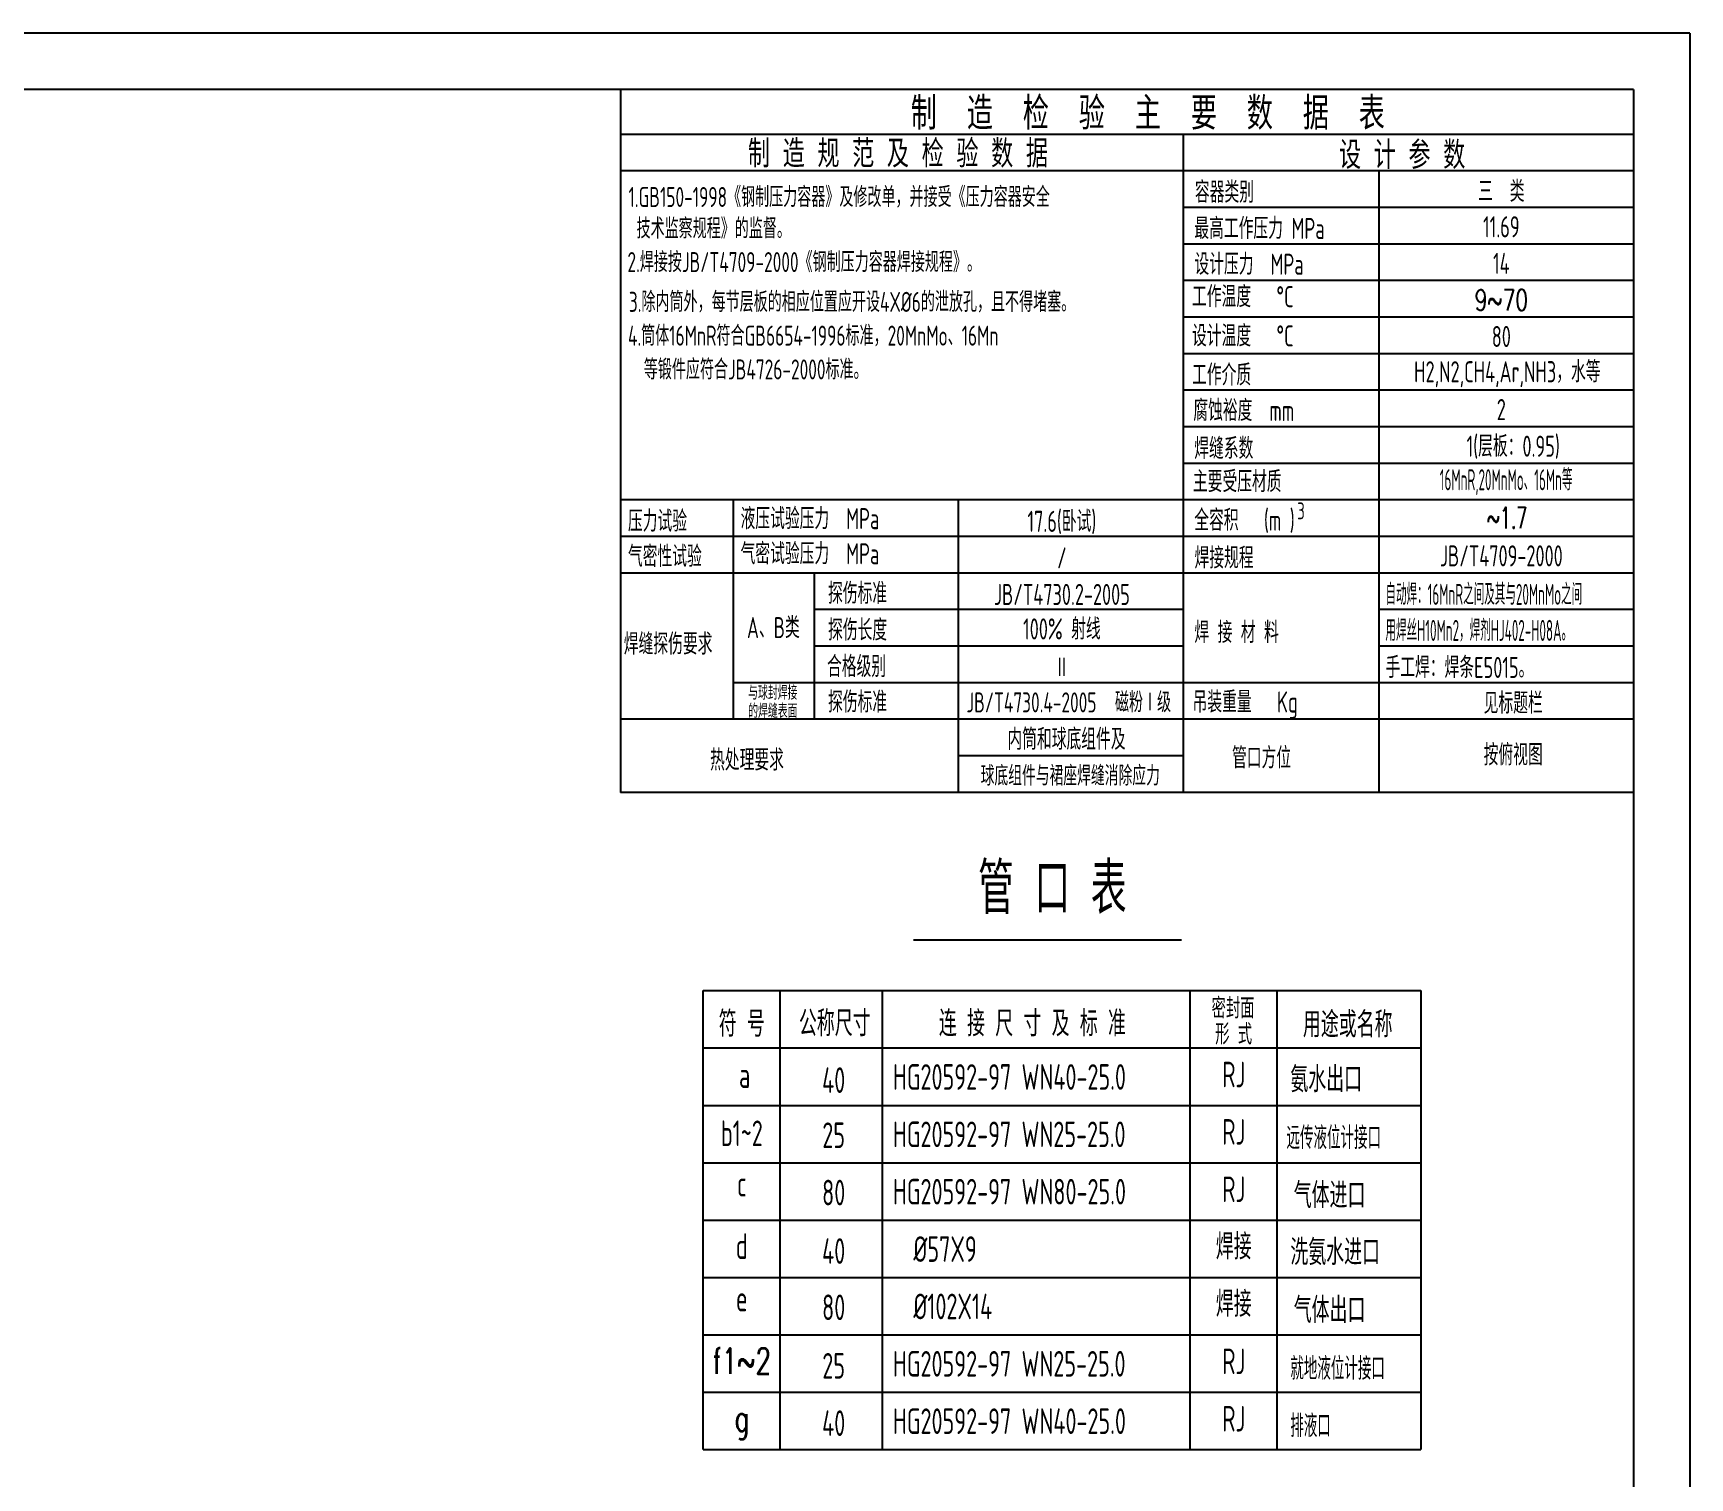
# Model space of a CAD drawing. Header units: millimetres. Extents: x -175 to 3983, y -70 to 5817.
# Drawn here: x 1922 to 3983, y 4019 to 5817 of the extents above; entities that cross this region are included whole.
import ezdxf
from ezdxf.enums import TextEntityAlignment as Align

# ---------------------------------------------------------------- set-up
doc = ezdxf.new("R2010")
doc.units = ezdxf.units.MM
doc.header["$LTSCALE"] = 70
for name, color, linetype in [('1轮廓实线层', 7, 'Continuous'), ('2细线层', 4, 'Continuous'), ('6文字层', 3, 'Continuous'), ('图框层', 7, 'Continuous')]:
    doc.layers.add(name, color=color, linetype=linetype)
doc.styles.add('HZ', font='txt', dxfattribs={"width": 0.9, "bigfont": 'hztxt'})
doc.styles.add('PC_TEXTSTYLE', font='isocp.shx', dxfattribs={"width": 0.8, "bigfont": 'hzfs.shx'})
doc.styles.add('TH_GBDIM', font='romans.shx', dxfattribs={"width": 0.8, "bigfont": 'gbcbig.shx'})

msp = doc.modelspace()

# ---------------------------------------------------------------- linework, layer by layer
at = {"layer": '1轮廓实线层', "ltscale": 20}
for p, q in [((3913, 5747), (2652.98, 5747)), ((2652.98, 5747), (2652.98, 4872.11)), ((3913, 5747), (3913, 5747)), ((3913, 5747), (3913, 5747)), ((3352.89, 5691.01), (3352.89, 4872.11)), ((3595.94, 5645.51), (3595.94, 4872.11)), ((2792.96, 5236.06), (2792.96, 4963.1)), ((3072.92, 5236.06), (3072.92, 4872.11)), ((2893.83, 5145.07), (2893.83, 4963.1)), ((3913, 4872.11), (2652.98, 4872.11))]:
    msp.add_line(p, q, dxfattribs=at)
at = {"layer": '1轮廓实线层'}
for p, q in [((3913, 5747), (3913, 4917.6)), ((2755.81, 4625.52), (3648.2, 4625.52)), ((2755.81, 4054.39), (2755.81, 4625.52)), ((3648.2, 4625.52), (3648.2, 4054.39)), ((2755.81, 4268.57), (3648.2, 4268.57)), ((2755.81, 4054.39), (3648.2, 4054.39))]:
    msp.add_line(p, q, dxfattribs=at)
at = {"layer": '1轮廓实线层', "linetype": 'ByBlock'}
msp.add_line((3017.29, 4688.64), (3350.82, 4688.64), dxfattribs=at)
at = {"layer": '2细线层'}
for p, q in [((3983, 5817), (-175, 5817)), ((3983, 5817), (3983, -70)), ((2851.42, 4054.39), (2851.42, 4625.52)), ((2978.91, 4054.39), (2978.91, 4625.52)), ((3361.36, 4054.39), (3361.36, 4625.52)), ((3469.72, 4054.39), (3469.72, 4625.52)), ((2755.81, 4554.13), (3648.2, 4554.13)), ((2755.81, 4482.74), (3648.2, 4482.74)), ((2755.81, 4411.35), (3648.2, 4411.35)), ((2755.81, 4339.96), (3648.2, 4339.96)), ((2755.81, 4268.57), (3648.2, 4268.57)), ((2755.81, 4197.18), (3648.2, 4197.18)), ((2755.81, 4125.78), (3648.2, 4125.78))]:
    msp.add_line(p, q, dxfattribs=at)
at = {"layer": '2细线层', "ltscale": 15}
for p, q in [((3913, 5691.01), (2652.98, 5691.01)), ((3913, 5645.51), (2652.98, 5645.51)), ((3913, 5600.02), (3352.89, 5600.02)), ((3913, 5554.52), (3352.89, 5554.52)), ((3913, 5509.03), (3352.89, 5509.03)), ((3913, 5463.54), (3352.89, 5463.54)), ((3913, 5418.04), (3352.89, 5418.04)), ((3913, 5372.55), (3352.89, 5372.55)), ((3913, 5327.05), (3352.89, 5327.05)), ((3913, 5281.56), (3352.89, 5281.56)), ((3913, 5236.06), (2652.98, 5236.06)), ((3913, 5190.57), (2652.98, 5190.57)), ((3913, 5145.07), (2652.98, 5145.07)), ((3352.89, 5099.58), (2893.83, 5099.58)), ((3913, 5099.58), (3595.94, 5099.58)), ((3352.89, 5054.09), (2893.83, 5054.09)), ((3913, 5054.09), (3595.94, 5054.09)), ((3913, 5008.59), (2792.96, 5008.59)), ((3913, 4963.1), (2652.98, 4963.1)), ((3352.89, 4917.6), (3072.92, 4917.6))]:
    msp.add_line(p, q, dxfattribs=at)
at = {"layer": '6文字层', "lineweight": 40}
msp.add_line((2755.81, 4625.52), (2755.81, 4625.52), dxfattribs=at)
msp.add_line((2755.81, 4625.52), (2755.81, 4625.52), dxfattribs=at)
msp.add_line((2755.81, 4625.52), (2755.81, 4625.52), dxfattribs=at)
at = {"layer": '图框层'}
for q in [(0, 5747), (3913, 0)]:
    msp.add_line((3913, 5747), q, dxfattribs=at)

# ---------------------------------------------------------------- texts
at = {"layer": '6文字层', "ltscale": 20, "style": 'PC_TEXTSTYLE', "width": 0.8}
for s, height, p in [('制  造  检  验  主  要  数  据  表', 40.6199, (3308.77, 5719.31)), ('制 造 规 范 及 检 验 数 据', 34.3707, (2997.93, 5668.8)), ('设 计 参 数', 34.371, (3625.08, 5667.07))]:
    msp.add_text(s, height=height, dxfattribs=at).set_placement(p, align=Align.MIDDLE)
at = {"layer": '6文字层', "style": 'PC_TEXTSTYLE', "width": 0.7}
for s, p in [('1.GB150-1998《钢制压力容器》及修改单，并接受《压力容器安全', (2662.79, 5593.13)), (' 技术监察规程》的监督。', (2662.79, 5553.95)), ('2.焊接按JB/T4709-2000《钢制压力容器焊接规程》。', (2661.48, 5512.14)), ('3.除内筒外，每节层板的相应位置应开设4X%%c6的泄放孔，且不得堵塞。', (2663.19, 5462.61)), ('4.筒体16MnR符合GB6654-1996标准，20MnMo、16Mn', (2662.11, 5420.57)), ('等锻件应符合JB4726-2000标准。', (2681.8, 5378.53))]:
    msp.add_text(s, height=24.9344, dxfattribs=at).set_placement(p, align=Align.BOTTOM_LEFT)
at = {"layer": '6文字层', "style": 'PC_TEXTSTYLE'}
for s, height, width, p in [('容器类别', 26.247, 0.7, (3367.34, 5605.98)), ('最高工作压力 MPa', 26.247, 0.7, (3366.62, 5560.82)), ('设计压力  MPa', 26.247, 0.7, (3366.77, 5516.28)), ('工作温度   %%dC', 26.2467, 0.7, (3363.75, 5475.93)), ('设计温度   %%dC', 26.2467, 0.7, (3363.75, 5427.11)), ('工作介质', 26.247, 0.7, (3363.78, 5378.5)), ('腐蚀裕度  mm', 26.247, 0.7, (3365.36, 5334.3)), ('焊缝系数', 26.247, 0.7, (3366.52, 5286.97)), ('主要受压材质', 26.247, 0.7, (3364.86, 5245.77)), ('压力试验', 26.247, 0.7, (2662.07, 5196.59)), ('液压试验压力  MPa', 26.2467, 0.7, (2802.18, 5199.69)), ('全容积   (m )', 26.247, 0.7, (3366.51, 5197.75)), ('气密性试验', 26.247, 0.7, (2662.07, 5152.76)), ('气密试验压力  MPa', 26.2467, 0.7, (2802.18, 5156.01)), ('焊接规程', 26.247, 0.7, (3366.85, 5150.82)), ('自动焊：16MnR之间及其与20MnMo之间', 26.2467, 0.5, (3604.33, 5105.51)), ('焊缝探伤要求', 26.247, 0.7, (2656.89, 5043.69)), ('焊 接 材 料', 26.247, 0.7, (3366.71, 5058.17)), ('用焊丝H10Mn2，焊剂HJ402-H08A。', 26.2467, 0.5, (3604.33, 5060.65)), ('手工焊：焊条E5015。', 26.2467, 0.7, (3604.33, 5014.53)), ('吊装重量   Kg', 26.247, 0.7, (3364.41, 4971.6)), ('热处理要求', 26.247, 0.7, (2764.22, 4899.35)), ('管口方位', 26.247, 0.7, (3413.49, 4901.96)), ('HG20592-97 WN40-25.0', 31.871, 0.7, (2991.64, 4502.15)), ('氨水出口', 31.871, 0.7, (3486, 4499.11)), ('HG20592-97 WN25-25.0', 31.871, 0.7, (2991.64, 4430.76)), ('远传液位计接口', 28, 0.6, (3481.19, 4428.35)), ('HG20592-97 WN80-25.0', 31.871, 0.7, (2991.64, 4359.37)), ('气体进口', 31.871, 0.7, (3490.19, 4354.8)), ('  %%C57X9', 31.871, 0.7, (2991.64, 4287.98)), ('洗氨水进口', 31.871, 0.7, (3486, 4284.03)), ('  %%C102X14', 31.871, 0.7, (2991.64, 4216.59)), ('气体出口', 31.871, 0.7, (3490.19, 4212.02)), ('HG20592-97 WN25-25.0', 31.871, 0.7, (2991.64, 4145.2)), ('就地液位计接口', 28, 0.6, (3486, 4141.25)), ('HG20592-97 WN40-25.0', 31.871, 0.7, (2991.64, 4073.81)), ('排液口', 28, 0.6, (3486, 4069.86))]:
    msp.add_text(s, height=height, dxfattribs=dict(at, width=width)).set_placement(p)
at = {"layer": '6文字层'}
for s, height, style, width, p in [('三  类', 26.247, 'PC_TEXTSTYLE', 0.7, (3748.47, 5621.51)), ('11.69', 26.247, 'PC_TEXTSTYLE', 0.7, (3748.47, 5576.01)), ('14', 26.247, 'PC_TEXTSTYLE', 0.7, (3748.47, 5530.52)), ('9~70', 26.247, 'TH_GBDIM', 0.7, (3748.47, 5485.02)), ('80', 26.247, 'PC_TEXTSTYLE', 0.7, (3748.47, 5439.53)), ('H2,N2,CH4,Ar,NH3，水等', 26.2468, 'PC_TEXTSTYLE', 0.7, (3755.89, 5393.99)), ('2', 26.25, 'PC_TEXTSTYLE', 0.7, (3748.47, 5348.54)), ('1(层板：0.95)', 26.247, 'PC_TEXTSTYLE', 0.7, (3763.23, 5303.05)), ('16MnR,20MnMo、16Mn等', 26.2468, 'PC_TEXTSTYLE', 0.5, (3754.45, 5259.61)), ('17.6(卧试)', 26.247, 'PC_TEXTSTYLE', 0.7, (3201.86, 5209.53)), ('~1.7', 26.247, 'HZ', 0.6, (3755.59, 5213.87)), ('/', 26.25, 'PC_TEXTSTYLE', 0.7, (3201.86, 5164.03)), ('JB/T4709-2000', 26.2467, 'PC_TEXTSTYLE', 0.7, (3748.47, 5166.56)), ('探伤标准', 26.247, 'PC_TEXTSTYLE', 0.7, (2947.72, 5121.13)), ('JB/T4730.2-2005', 26.2467, 'PC_TEXTSTYLE', 0.7, (3201.86, 5118.54)), ('A、B类', 26.247, 'PC_TEXTSTYLE', 0.7, (2842.96, 5078.55)), ('100% 射线', 26.247, 'PC_TEXTSTYLE', 0.7, (3201.86, 5076.93)), ('探伤长度', 26.247, 'PC_TEXTSTYLE', 0.7, (2947.72, 5075.63)), ('合格级别', 26.247, 'PC_TEXTSTYLE', 0.7, (2946.43, 5030.14)), ('Ⅱ', 26.25, 'PC_TEXTSTYLE', 0.7, (3201.86, 5027.55)), ('与球封焊接', 17.498, 'PC_TEXTSTYLE', 0.7, (2842.27, 4997.06)), ('探伤标准', 26.247, 'PC_TEXTSTYLE', 0.7, (2947.72, 4985.94)), ('JB/T4730.4-2005', 24.9344, 'PC_TEXTSTYLE', 0.7, (3164.05, 4984.22)), ('磁粉Ⅰ级', 24.934, 'PC_TEXTSTYLE', 0.7, (3302.79, 4985.65)), ('见标题栏', 26.247, 'PC_TEXTSTYLE', 0.7, (3763.23, 4984.59)), ('的焊缝表面', 17.498, 'PC_TEXTSTYLE', 0.7, (2842.27, 4974.39)), ('内筒和球底组件及', 26.247, 'PC_TEXTSTYLE', 0.7, (3207.59, 4939.7)), ('按俯视图', 26.247, 'PC_TEXTSTYLE', 0.7, (3763.23, 4920.45)), ('球底组件与裙座焊缝消除应力', 24.5, 'PC_TEXTSTYLE', 0.7, (3212.25, 4894.21))]:
    msp.add_text(s, height=height, dxfattribs=dict(at, style=style, width=width)).set_placement(p, align=Align.MIDDLE)
at = {"layer": '6文字层', "ltscale": 20, "style": 'PC_TEXTSTYLE', "width": 0.707}
msp.add_text('3', height=21, dxfattribs=at).set_placement((3494.65, 5211.99))
at = {"layer": '6文字层', "width": 0.7}
for s, height, style, p in [('管 口 表', 63.742, 'PC_TEXTSTYLE', (3189.92, 4701.7)), ('RJ', 31.871, 'PC_TEXTSTYLE', (3415.63, 4495.66)), ('a', 31.87, 'PC_TEXTSTYLE', (2807.24, 4494.9)), ('b1~2', 31.871, 'PC_TEXTSTYLE', (2803.69, 4422.52)), ('RJ', 31.871, 'PC_TEXTSTYLE', (3415.63, 4424.27)), ('c', 31.87, 'PC_TEXTSTYLE', (2803.69, 4359.68)), ('RJ', 31.871, 'PC_TEXTSTYLE', (3415.63, 4352.88)), ('d', 31.87, 'PC_TEXTSTYLE', (2803.69, 4282.02)), ('焊接', 31.871, 'PC_TEXTSTYLE', (3415.63, 4281.49)), ('e', 31.87, 'PC_TEXTSTYLE', (2803.69, 4216.9)), ('焊接', 31.871, 'PC_TEXTSTYLE', (3415.63, 4210.1)), ('f1~2', 31.871, 'HZ', (2803.69, 4139.24)), ('RJ', 31.871, 'PC_TEXTSTYLE', (3415.63, 4138.7)), ('RJ', 31.871, 'PC_TEXTSTYLE', (3415.63, 4067.31)), ('g', 31.87, 'HZ', (2803.69, 4067.85))]:
    msp.add_text(s, height=height, dxfattribs=dict(at, style=style)).set_placement(p, align=Align.BOTTOM_CENTER)
at = {"layer": '6文字层', "style": 'PC_TEXTSTYLE', "width": 0.7}
for s, p in [('密封面', (3414.79, 4603.58)), ('形 式', (3415.51, 4571.3))]:
    msp.add_text(s, height=25.497, dxfattribs=at).set_placement(p, align=Align.MIDDLE_CENTER)
for s, p in [('符 号', (2803.68, 4568.14)), ('公称尺寸', (2919.33, 4568.82)), ('连 接 尺 寸 及 标 准', (3165.19, 4568.66)), ('用途或名称', (3557.37, 4567.37)), ('40', (2917.98, 4498.18)), ('25', (2917.98, 4429.66)), ('80', (2917.98, 4358.27)), ('40', (2917.98, 4285.5)), ('80', (2917.98, 4215.49)), ('25', (2917.98, 4142.72)), ('40', (2917.98, 4071.33))]:
    msp.add_text(s, height=31.871, dxfattribs=at).set_placement(p, align=Align.CENTER)

doc.saveas('drawing.dxf')
